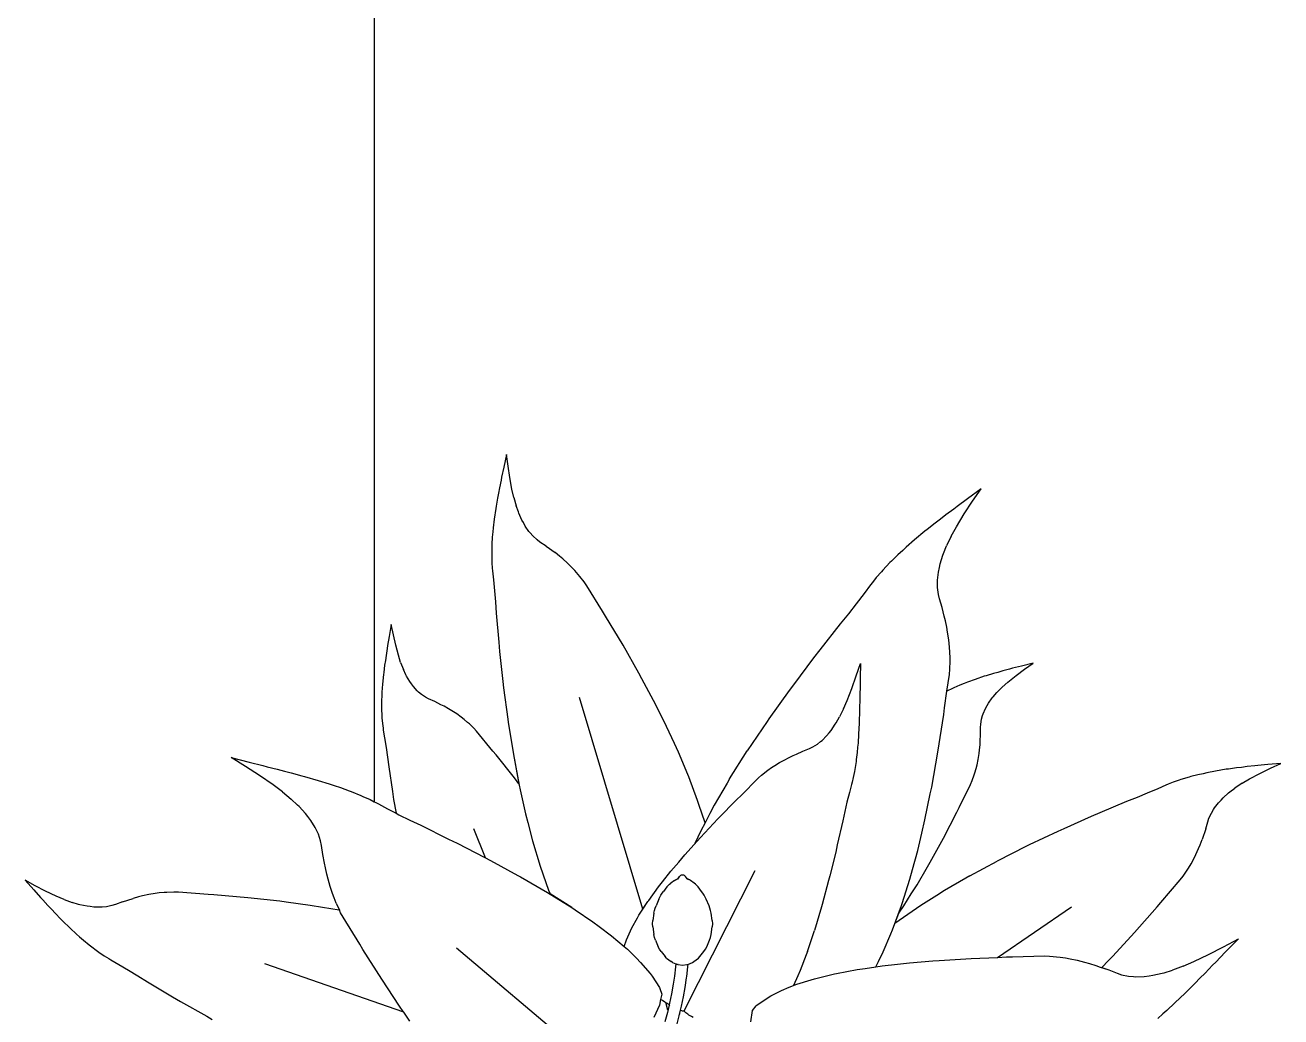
# Model space of a CAD drawing. Header units: metres. Extents: x 244.4 to 340.3, y -4.1 to 64.3.
# Drawn here: x 250.452 to 251.155, y 45.918 to 46.473 of the extents above; entities that cross this region are included whole.
import ezdxf

# ---------------------------------------------------------------- set-up
doc = ezdxf.new("R2010")
doc.units = ezdxf.units.M
doc.layers.add('Edges', color=7, linetype='Continuous')

msp = doc.modelspace()

# ---------------------------------------------------------------- linework, layer by layer
at = {"layer": 'Edges'}
for p, q in [((250.64767, 46.72914), (250.64767, 46.03825)), ((250.72186, 46.23256), (250.72032, 46.22542)), ((250.72268, 46.22613), (250.72186, 46.23256)), ((250.72032, 46.22542), (250.71907, 46.21996)), ((250.72361, 46.21963), (250.72268, 46.22613)), ((250.71877, 46.21818), (250.71781, 46.21397)), ((250.71907, 46.21996), (250.71877, 46.21818)), ((250.72479, 46.21315), (250.72361, 46.21963)), ((250.7167, 46.20812), (250.71599, 46.20363)), ((250.71731, 46.2109), (250.7167, 46.20812)), ((250.71781, 46.21397), (250.71731, 46.2109)), ((250.72585, 46.20852), (250.72479, 46.21315)), ((250.72585, 46.20852), (250.72719, 46.20389)), ((250.97991, 46.20771), (250.97406, 46.20349)), ((250.98751, 46.21341), (250.97991, 46.20771)), ((250.98275, 46.20639), (250.98751, 46.21341)), ((250.71574, 46.20241), (250.71489, 46.19641)), ((250.71599, 46.20363), (250.71574, 46.20241)), ((250.72842, 46.20047), (250.72719, 46.20389)), ((250.97227, 46.20202), (250.96778, 46.1988)), ((250.97406, 46.20349), (250.97227, 46.20202)), ((250.97808, 46.1993), (250.98275, 46.20639)), ((250.71489, 46.19641), (250.71428, 46.19155)), ((250.72872, 46.19965), (250.72842, 46.20047)), ((250.73042, 46.19589), (250.72872, 46.19965)), ((250.73122, 46.19443), (250.73042, 46.19589)), ((250.7323, 46.19253), (250.73122, 46.19443)), ((250.96178, 46.19419), (250.95733, 46.19056)), ((250.9647, 46.1963), (250.96178, 46.19419)), ((250.96778, 46.1988), (250.9647, 46.1963)), ((250.9737, 46.19211), (250.97808, 46.1993)), ((250.71412, 46.1893), (250.71381, 46.18637)), ((250.71428, 46.19155), (250.71412, 46.1893)), ((250.73435, 46.18955), (250.7323, 46.19253)), ((250.73503, 46.18873), (250.73435, 46.18955)), ((250.73654, 46.18701), (250.73503, 46.18873)), ((250.73888, 46.18484), (250.73654, 46.18701)), ((250.95606, 46.18963), (250.95024, 46.18476)), ((250.95733, 46.19056), (250.95606, 46.18963)), ((250.9708, 46.18685), (250.96819, 46.1814)), ((250.9708, 46.18685), (250.9737, 46.19211)), ((250.71355, 46.18132), (250.71348, 46.1765)), ((250.71363, 46.18231), (250.71355, 46.18132)), ((250.71381, 46.18637), (250.71363, 46.18231)), ((250.74053, 46.1836), (250.73888, 46.18484)), ((250.74399, 46.18135), (250.74053, 46.1836)), ((250.74399, 46.18135), (250.74908, 46.17764)), ((250.94562, 46.18081), (250.9436, 46.17888)), ((250.95024, 46.18476), (250.94562, 46.18081)), ((250.9665, 46.17718), (250.96819, 46.1814)), ((250.71348, 46.1765), (250.71352, 46.1755)), ((250.71352, 46.1755), (250.71359, 46.1719)), ((250.75149, 46.17572), (250.74908, 46.17764)), ((250.75327, 46.17415), (250.75149, 46.17572)), ((250.756, 46.17172), (250.75327, 46.17415)), ((250.93736, 46.17296), (250.93648, 46.17213)), ((250.94089, 46.17647), (250.93736, 46.17296)), ((250.9436, 46.17888), (250.94089, 46.17647)), ((250.9646, 46.1713), (250.96611, 46.17617)), ((250.96611, 46.17617), (250.9665, 46.17718)), ((250.71359, 46.1719), (250.71383, 46.1689)), ((250.71383, 46.1689), (250.71392, 46.16746)), ((250.71392, 46.16746), (250.71446, 46.16251)), ((250.75845, 46.16926), (250.756, 46.17172)), ((250.76008, 46.16759), (250.75845, 46.16926)), ((250.76194, 46.16549), (250.76008, 46.16759)), ((250.76288, 46.16431), (250.76194, 46.16549)), ((250.93168, 46.16697), (250.92883, 46.16374)), ((250.93246, 46.16789), (250.93168, 46.16697)), ((250.93648, 46.17213), (250.93246, 46.16789)), ((250.96311, 46.16227), (250.96361, 46.16668)), ((250.96361, 46.16668), (250.96415, 46.16929)), ((250.96415, 46.16929), (250.9646, 46.1713)), ((250.71446, 46.16251), (250.71504, 46.15624)), ((250.76527, 46.16125), (250.76288, 46.16431)), ((250.76676, 46.15906), (250.76527, 46.16125)), ((250.77555, 46.14489), (250.76676, 46.15906)), ((250.92555, 46.15958), (250.92206, 46.15485)), ((250.92662, 46.1609), (250.92555, 46.15958)), ((250.92883, 46.16374), (250.92662, 46.1609)), ((250.96308, 46.16096), (250.96311, 46.16227)), ((250.96312, 46.15818), (250.96308, 46.16096)), ((250.71504, 46.15624), (250.71553, 46.1501)), ((250.92206, 46.15485), (250.91761, 46.14903)), ((250.96358, 46.15431), (250.96312, 46.15818)), ((250.96415, 46.15183), (250.96358, 46.15431)), ((250.96562, 46.147), (250.96415, 46.15183)), ((250.71553, 46.1501), (250.71595, 46.14371)), ((250.7773, 46.14215), (250.77555, 46.14489)), ((250.91761, 46.14903), (250.91321, 46.1435)), ((250.96683, 46.14215), (250.96562, 46.147)), ((250.65727, 46.13742), (250.65616, 46.13075)), ((250.65845, 46.13167), (250.65727, 46.13742)), ((250.71595, 46.14371), (250.71748, 46.12747)), ((250.78705, 46.1258), (250.7773, 46.14215)), ((250.90859, 46.1379), (250.89729, 46.12329)), ((250.91321, 46.1435), (250.90859, 46.1379)), ((250.9675, 46.13956), (250.96683, 46.14215)), ((250.96826, 46.13592), (250.9675, 46.13956)), ((250.65616, 46.13075), (250.65523, 46.12566)), ((250.65973, 46.12591), (250.65845, 46.13167)), ((250.9687, 46.13311), (250.96826, 46.13592)), ((250.96939, 46.1288), (250.9687, 46.13311)), ((250.65504, 46.12402), (250.65433, 46.12011)), ((250.65523, 46.12566), (250.65504, 46.12402)), ((250.66124, 46.12021), (250.65973, 46.12591)), ((250.71748, 46.12747), (250.7179, 46.1223)), ((250.79596, 46.11016), (250.78705, 46.1258)), ((250.89729, 46.12329), (250.89367, 46.11876)), ((250.96978, 46.12471), (250.96939, 46.1288)), ((250.97002, 46.12199), (250.96978, 46.12471)), ((250.65399, 46.11729), (250.65354, 46.11472)), ((250.65433, 46.12011), (250.65399, 46.11729)), ((250.66252, 46.11619), (250.66124, 46.12021)), ((250.66252, 46.11619), (250.66408, 46.11221)), ((250.7179, 46.1223), (250.71979, 46.10557)), ((250.89367, 46.11876), (250.88244, 46.10368)), ((250.97014, 46.11872), (250.97002, 46.12199)), ((250.97002, 46.11251), (250.97012, 46.11696)), ((250.97012, 46.11696), (250.97014, 46.11872)), ((250.65289, 46.10947), (250.65237, 46.10401)), ((250.65308, 46.1106), (250.65289, 46.10947)), ((250.65354, 46.11472), (250.65308, 46.1106)), ((250.66547, 46.1093), (250.66408, 46.11221)), ((250.66581, 46.10861), (250.66547, 46.1093)), ((250.79762, 46.107), (250.79596, 46.11016)), ((250.91752, 46.10863), (250.9199, 46.11568)), ((250.9199, 46.11568), (250.91972, 46.10752)), ((250.96841, 46.10018), (250.96973, 46.10951)), ((250.96973, 46.10951), (250.97002, 46.11251)), ((250.99436, 46.11002), (250.99041, 46.10876)), ((250.99689, 46.11066), (250.99436, 46.11002)), ((250.9996, 46.1115), (250.99689, 46.11066)), ((251.00346, 46.11245), (250.9996, 46.1115)), ((251.00504, 46.11295), (251.00346, 46.11245)), ((251.01006, 46.11417), (251.00504, 46.11295)), ((251.0071, 46.10895), (251.01184, 46.11246)), ((251.0166, 46.11588), (251.01006, 46.11417)), ((251.01184, 46.11246), (251.0166, 46.11588)), ((250.65237, 46.10401), (250.65201, 46.0996)), ((250.66766, 46.10547), (250.66581, 46.10861)), ((250.66852, 46.10426), (250.66766, 46.10547)), ((250.66967, 46.10271), (250.66852, 46.10426)), ((250.67184, 46.10032), (250.66967, 46.10271)), ((250.71979, 46.10557), (250.72016, 46.10202)), ((250.80408, 46.095), (250.79762, 46.107)), ((250.88244, 46.10368), (250.88004, 46.10056)), ((250.91509, 46.10169), (250.91752, 46.10863)), ((250.91972, 46.10752), (250.91971, 46.10139)), ((250.97559, 46.10352), (250.97229, 46.10202)), ((250.97806, 46.10446), (250.97559, 46.10352)), ((250.97993, 46.10524), (250.97806, 46.10446)), ((250.9841, 46.10671), (250.97993, 46.10524)), ((250.98931, 46.10847), (250.9841, 46.10671)), ((250.99041, 46.10876), (250.98931, 46.10847)), ((250.99937, 46.10242), (250.99637, 46.09938)), ((250.99937, 46.10242), (251.00252, 46.10524)), ((251.00252, 46.10524), (251.0071, 46.10895)), ((250.65197, 46.09757), (250.65181, 46.09493)), ((250.65201, 46.0996), (250.65197, 46.09757)), ((250.67254, 46.09967), (250.67184, 46.10032)), ((250.67411, 46.09834), (250.67254, 46.09967)), ((250.67651, 46.09672), (250.67411, 46.09834)), ((250.6782, 46.09583), (250.67651, 46.09672)), ((250.68169, 46.09428), (250.6782, 46.09583)), ((250.72016, 46.10202), (250.72252, 46.08447)), ((250.79816, 45.97817), (250.76266, 46.09651)), ((250.88004, 46.10056), (250.86875, 46.0847)), ((250.91249, 46.09495), (250.91509, 46.10169)), ((250.91971, 46.10139), (250.91959, 46.09941)), ((250.91959, 46.09941), (250.91962, 46.09476)), ((250.96707, 46.09075), (250.96841, 46.10018)), ((250.97147, 46.10168), (250.96841, 46.10018)), ((250.97229, 46.10202), (250.97147, 46.10168)), ((250.99168, 46.09335), (250.99379, 46.09633)), ((250.99379, 46.09633), (250.99428, 46.09692)), ((250.99428, 46.09692), (250.99637, 46.09938)), ((250.65183, 46.0913), (250.6518, 46.09042)), ((250.6518, 46.09042), (250.65196, 46.08614)), ((250.65181, 46.09493), (250.65183, 46.0913)), ((250.68505, 46.09258), (250.68169, 46.09428)), ((250.68686, 46.09166), (250.68505, 46.09258)), ((250.68931, 46.09028), (250.68686, 46.09166)), ((250.69113, 46.08913), (250.68931, 46.09028)), ((250.69392, 46.08736), (250.69113, 46.08913)), ((250.8072, 46.08868), (250.80408, 46.095)), ((250.81142, 46.08031), (250.8072, 46.08868)), ((250.91047, 46.09027), (250.90821, 46.08572)), ((250.91047, 46.09027), (250.91249, 46.09495)), ((250.91948, 46.08841), (250.91925, 46.0836)), ((250.91962, 46.09476), (250.91946, 46.09141)), ((250.91946, 46.09141), (250.91948, 46.08841)), ((250.96663, 46.08712), (250.96707, 46.09075)), ((250.98868, 46.08744), (250.98999, 46.09039)), ((250.98999, 46.09039), (250.99093, 46.09208)), ((250.99093, 46.09208), (250.99168, 46.09335)), ((250.65196, 46.08614), (250.65204, 46.08526)), ((250.65204, 46.08526), (250.65228, 46.0821)), ((250.65228, 46.0821), (250.65266, 46.07949)), ((250.69643, 46.08553), (250.69392, 46.08736)), ((250.69809, 46.08428), (250.69643, 46.08553)), ((250.7, 46.08269), (250.69809, 46.08428)), ((250.70098, 46.08179), (250.7, 46.08269)), ((250.70344, 46.07945), (250.70098, 46.08179)), ((250.72252, 46.08447), (250.72273, 46.08281)), ((250.72273, 46.08281), (250.72563, 46.06465)), ((250.86768, 46.08324), (250.85657, 46.06675)), ((250.86875, 46.0847), (250.86768, 46.08324)), ((250.90349, 46.07816), (250.90586, 46.08164)), ((250.90586, 46.08164), (250.90631, 46.08241)), ((250.90631, 46.08241), (250.90821, 46.08572)), ((250.91926, 46.0823), (250.91891, 46.07602)), ((250.91925, 46.0836), (250.91926, 46.0823)), ((250.96331, 46.06604), (250.96663, 46.08712)), ((250.98718, 46.0798), (250.98731, 46.0817)), ((250.98731, 46.0817), (250.98781, 46.08456)), ((250.98781, 46.08456), (250.98838, 46.08653)), ((250.98838, 46.08653), (250.98868, 46.08744)), ((250.65266, 46.07949), (250.65281, 46.07824)), ((250.65281, 46.07824), (250.65356, 46.07395)), ((250.65356, 46.07395), (250.6544, 46.06855)), ((250.70499, 46.07774), (250.70344, 46.07945)), ((250.71418, 46.06661), (250.70499, 46.07774)), ((250.81576, 46.07084), (250.81142, 46.08031)), ((250.89849, 46.0726), (250.90103, 46.07517)), ((250.90103, 46.07517), (250.90243, 46.07683)), ((250.90243, 46.07683), (250.90349, 46.07816)), ((250.91891, 46.07602), (250.91861, 46.07104)), ((250.98701, 46.07221), (250.98719, 46.07598)), ((250.98719, 46.07598), (250.98718, 46.0798)), ((250.6544, 46.06855), (250.65514, 46.06327)), ((250.81799, 46.06608), (250.81576, 46.07084)), ((250.88772, 46.06657), (250.89144, 46.06802)), ((250.89144, 46.06802), (250.89327, 46.0689)), ((250.89327, 46.0689), (250.89591, 46.07055)), ((250.89591, 46.07055), (250.89768, 46.07192)), ((250.89768, 46.07192), (250.89849, 46.0726)), ((250.91835, 46.06876), (250.91813, 46.06582)), ((250.91861, 46.07104), (250.91835, 46.06876)), ((250.98635, 46.06526), (250.98666, 46.06739)), ((250.98666, 46.06739), (250.98692, 46.07019)), ((250.98692, 46.07019), (250.98701, 46.07221)), ((250.5757, 46.05794), (250.56769, 46.06294)), ((250.56769, 46.06294), (250.57772, 46.06033)), ((250.57772, 46.06033), (250.5853, 46.05853)), ((250.65514, 46.06327), (250.65581, 46.05778)), ((250.716, 46.06447), (250.71418, 46.06661)), ((250.72619, 46.05164), (250.716, 46.06447)), ((250.72563, 46.06465), (250.72884, 46.04759)), ((250.72563, 46.06465), (250.7287, 46.04834)), ((250.82326, 46.0535), (250.81799, 46.06608)), ((250.84673, 46.05114), (250.85657, 46.06675)), ((250.87197, 46.05848), (250.87466, 46.06016)), ((250.87466, 46.06016), (250.87763, 46.06176)), ((250.87763, 46.06176), (250.87958, 46.06283)), ((250.87958, 46.06283), (250.8822, 46.06412)), ((250.8822, 46.06412), (250.88412, 46.06495)), ((250.88412, 46.06495), (250.88772, 46.06657)), ((250.91751, 46.06085), (250.9168, 46.05621)), ((250.9176, 46.06181), (250.91751, 46.06085)), ((250.91813, 46.06582), (250.9176, 46.06181)), ((250.95983, 46.04646), (250.96331, 46.06604)), ((250.98522, 46.05895), (250.98588, 46.06199)), ((250.98588, 46.06199), (250.98635, 46.06526)), ((250.58357, 46.0529), (250.5757, 46.05794)), ((250.59115, 46.04772), (250.58357, 46.0529)), ((250.5853, 46.05853), (250.58771, 46.05781)), ((250.58771, 46.05781), (250.59346, 46.05649)), ((250.59346, 46.05649), (250.59755, 46.0553)), ((250.59755, 46.0553), (250.60128, 46.05445)), ((250.60128, 46.05445), (250.60715, 46.05276)), ((250.65581, 46.05778), (250.65796, 46.0439)), ((250.82378, 46.05228), (250.82326, 46.0535)), ((250.86284, 46.05158), (250.8645, 46.0531)), ((250.8645, 46.0531), (250.86816, 46.05596)), ((250.86816, 46.05596), (250.87021, 46.05738)), ((250.87021, 46.05738), (250.87197, 46.05848)), ((250.91659, 46.05526), (250.91597, 46.0519)), ((250.9168, 46.05621), (250.91659, 46.05526)), ((250.98254, 46.05006), (250.98367, 46.05327)), ((250.98367, 46.05327), (250.98409, 46.05453)), ((250.98409, 46.05453), (250.98477, 46.05693)), ((250.98477, 46.05693), (250.98522, 46.05895)), ((251.1089, 46.05336), (251.10498, 46.05231)), ((251.11179, 46.05396), (251.1089, 46.05336)), ((251.11398, 46.05449), (251.11179, 46.05396)), ((251.1188, 46.05539), (251.11398, 46.05449)), ((251.12476, 46.0564), (251.1188, 46.05539)), ((251.12601, 46.05654), (251.12476, 46.0564)), ((251.1305, 46.05723), (251.12601, 46.05654)), ((251.13334, 46.05749), (251.1305, 46.05723)), ((251.13641, 46.05794), (251.13334, 46.05749)), ((251.14071, 46.05831), (251.13641, 46.05794)), ((251.13775, 46.05105), (251.14357, 46.05414)), ((251.1425, 46.05857), (251.14071, 46.05831)), ((251.14808, 46.05904), (251.1425, 46.05857)), ((251.14357, 46.05414), (251.14947, 46.057)), ((251.15535, 46.05974), (251.14808, 46.05904)), ((251.14947, 46.057), (251.15535, 46.05974)), ((250.59634, 46.04386), (250.59115, 46.04772)), ((250.60715, 46.05276), (250.60876, 46.05239)), ((250.60876, 46.05239), (250.61642, 46.05013)), ((250.61642, 46.05013), (250.62249, 46.0483)), ((250.62249, 46.0483), (250.62523, 46.04731)), ((250.62523, 46.04731), (250.62879, 46.04619)), ((250.62879, 46.04619), (250.6336, 46.04436)), ((250.7287, 46.04834), (250.72619, 46.05164)), ((250.72884, 46.04759), (250.72944, 46.04494)), ((250.82876, 46.03904), (250.82378, 46.05228)), ((250.8453, 46.04864), (250.8381, 46.03626)), ((250.84673, 46.05114), (250.8453, 46.04864)), ((250.85291, 46.04163), (250.86284, 46.05158)), ((250.91498, 46.04784), (250.91377, 46.04342)), ((250.91528, 46.04914), (250.91498, 46.04784)), ((250.91597, 46.0519), (250.91528, 46.04914)), ((250.95899, 46.04262), (250.95983, 46.04646)), ((250.9752, 46.03503), (250.98161, 46.04796)), ((250.98161, 46.04796), (250.98254, 46.05006)), ((251.09092, 46.04751), (251.08637, 46.04549)), ((251.09227, 46.04803), (251.09092, 46.04751)), ((251.09505, 46.04917), (251.09227, 46.04803)), ((251.09846, 46.05034), (251.09505, 46.04917)), ((251.0994, 46.05068), (251.09846, 46.05034)), ((251.10401, 46.05207), (251.0994, 46.05068)), ((251.10498, 46.05231), (251.10401, 46.05207)), ((251.12678, 46.04373), (251.12966, 46.04595)), ((251.13366, 46.04863), (251.12966, 46.04595)), ((251.13366, 46.04863), (251.13775, 46.05105)), ((250.59634, 46.04386), (250.60131, 46.03974)), ((250.60484, 46.03643), (250.60131, 46.03974)), ((250.6336, 46.04436), (250.63476, 46.04397)), ((250.63476, 46.04397), (250.64029, 46.04173)), ((250.64029, 46.04173), (250.6414, 46.0412)), ((250.6414, 46.0412), (250.64537, 46.03945)), ((250.64537, 46.03945), (250.64767, 46.03825)), ((250.65796, 46.0439), (250.65858, 46.03949)), ((250.65858, 46.03949), (250.65994, 46.03178)), ((250.72944, 46.04494), (250.7324, 46.0315)), ((250.82953, 46.03667), (250.82876, 46.03904)), ((250.84012, 46.02865), (250.85098, 46.03979)), ((250.85098, 46.03979), (250.85291, 46.04163)), ((250.91377, 46.04342), (250.91239, 46.03797)), ((250.95607, 46.0281), (250.95899, 46.04262)), ((251.07487, 46.0407), (251.06892, 46.03836)), ((251.08057, 46.04303), (251.07487, 46.0407)), ((251.08637, 46.04549), (251.08057, 46.04303)), ((251.1204, 46.03763), (251.12187, 46.03923)), ((251.12187, 46.03923), (251.12302, 46.04044)), ((251.12302, 46.04044), (251.12609, 46.0432)), ((251.12609, 46.0432), (251.12678, 46.04373)), ((250.60566, 46.03565), (250.60484, 46.03643)), ((250.60926, 46.03169), (250.60566, 46.03565)), ((250.64767, 46.03825), (250.64858, 46.03778)), ((250.64858, 46.03778), (250.6501, 46.03704)), ((250.6501, 46.03704), (250.6552, 46.03425)), ((250.6552, 46.03425), (250.65994, 46.03178)), ((250.65994, 46.03178), (250.66154, 46.03095)), ((250.83292, 46.02638), (250.82953, 46.03667)), ((250.8381, 46.03626), (250.83567, 46.03161)), ((250.91121, 46.03277), (250.91014, 46.0275)), ((250.91239, 46.03797), (250.91121, 46.03277)), ((250.96644, 46.01794), (250.974, 46.03249)), ((250.974, 46.03249), (250.9752, 46.03503)), ((251.05391, 46.03197), (251.04911, 46.02999)), ((251.06892, 46.03836), (251.05391, 46.03197)), ((251.11507, 46.02902), (251.11643, 46.03191)), ((251.11643, 46.03191), (251.1176, 46.03387)), ((251.1176, 46.03387), (251.11817, 46.03476)), ((251.11817, 46.03476), (251.1204, 46.03763)), ((250.6106, 46.02999), (250.60926, 46.03169)), ((250.61225, 46.02778), (250.6106, 46.02999)), ((250.61468, 46.02389), (250.61225, 46.02778)), ((250.66154, 46.03095), (250.66762, 46.02797)), ((250.66762, 46.02797), (250.67382, 46.02512)), ((250.67382, 46.02512), (250.68934, 46.01733)), ((250.7324, 46.0315), (250.73367, 46.02662)), ((250.73367, 46.02662), (250.73633, 46.01636)), ((250.83036, 46.01833), (250.84012, 46.02865)), ((250.83292, 46.02638), (250.83065, 46.02206)), ((250.83567, 46.03161), (250.83292, 46.02638)), ((250.91014, 46.0275), (250.90698, 46.0142)), ((250.95425, 46.02069), (250.95607, 46.0281)), ((251.04911, 46.02999), (251.03375, 46.0231)), ((251.11329, 46.02309), (251.11439, 46.02707)), ((251.11439, 46.02707), (251.11507, 46.02902)), ((250.61528, 46.02269), (250.61468, 46.02389)), ((250.61646, 46.02011), (250.61528, 46.02269)), ((250.61772, 46.01636), (250.61646, 46.02011)), ((250.71004, 46.00678), (250.7034, 46.02319)), ((250.83065, 46.02206), (250.82731, 46.01488)), ((250.82853, 46.01621), (250.83036, 46.01833)), ((250.95201, 46.01095), (250.95425, 46.02069)), ((250.95904, 46.00443), (250.96644, 46.01794)), ((251.03048, 46.02167), (251.01447, 46.01408)), ((251.03375, 46.0231), (251.03048, 46.02167)), ((251.11329, 46.02309), (251.11131, 46.01711)), ((250.61828, 46.01384), (250.61772, 46.01636)), ((250.61899, 46.00882), (250.61828, 46.01384)), ((250.68934, 46.01733), (250.69418, 46.01503)), ((250.69418, 46.01503), (250.70957, 46.00701)), ((250.73633, 46.01636), (250.74062, 46.00214)), ((250.82157, 46.00857), (250.82853, 46.01621)), ((250.90698, 46.0142), (250.9061, 46.01007)), ((250.94904, 46.00026), (250.95201, 46.01095)), ((251.01296, 46.01338), (250.99654, 46.0051)), ((251.01447, 46.01408), (251.01296, 46.01338)), ((251.10778, 46.00871), (251.10926, 46.01206)), ((251.10926, 46.01206), (251.11021, 46.01423)), ((251.11021, 46.01423), (251.11131, 46.01711)), ((250.61994, 46.00389), (250.61899, 46.00882)), ((250.62041, 46.00128), (250.61994, 46.00389)), ((250.70957, 46.00701), (250.71276, 46.00543)), ((250.71276, 46.00543), (250.7282, 45.997)), ((250.81374, 45.99935), (250.81819, 46.00448)), ((250.81819, 46.00448), (250.82157, 46.00857)), ((250.9061, 46.01007), (250.90274, 45.99683)), ((250.95747, 46.00182), (250.95904, 46.00443)), ((250.98126, 45.99685), (250.99654, 46.0051)), ((251.10508, 46.00358), (251.10618, 46.00563)), ((251.10618, 46.00563), (251.10778, 46.00871)), ((250.62123, 45.99767), (250.62041, 46.00128)), ((250.62199, 45.99494), (250.62123, 45.99767)), ((250.7282, 45.997), (250.72962, 45.99626)), ((250.74062, 46.00214), (250.74376, 45.99316)), ((250.80913, 45.99343), (250.81374, 45.99935)), ((250.81867, 45.9965), (250.81898, 45.99689)), ((250.81898, 45.99689), (250.81937, 45.99718)), ((250.81937, 45.99718), (250.81983, 45.99737)), ((250.81983, 45.99737), (250.82033, 45.99743)), ((250.82033, 45.99743), (250.82082, 45.99737)), ((250.82082, 45.99737), (250.82128, 45.99718)), ((250.82128, 45.99718), (250.82167, 45.99689)), ((250.82129, 45.92127), (250.86108, 45.9997)), ((250.82167, 45.99689), (250.82198, 45.9965)), ((250.90274, 45.99683), (250.90211, 45.9941)), ((250.94763, 45.99496), (250.94904, 46.00026)), ((250.95165, 45.99181), (250.95747, 46.00182)), ((250.98126, 45.99685), (250.97891, 45.99548)), ((251.09898, 45.99462), (251.10062, 45.9967)), ((251.10062, 45.9967), (251.10281, 45.99991)), ((251.10281, 45.99991), (251.10364, 46.00116)), ((251.10364, 46.00116), (251.10508, 46.00358)), ((250.45795, 45.99123), (250.45226, 45.99434)), ((250.45226, 45.99434), (250.45714, 45.9889)), ((250.46376, 45.98818), (250.45795, 45.99123)), ((250.62309, 45.99081), (250.62199, 45.99494)), ((250.62439, 45.98699), (250.62309, 45.99081)), ((250.72962, 45.99626), (250.74481, 45.98749)), ((250.74376, 45.99316), (250.74529, 45.98884)), ((250.80141, 45.98307), (250.80685, 45.99063)), ((250.80685, 45.99063), (250.80913, 45.99343)), ((250.8116, 45.99059), (250.80964, 45.9881)), ((250.8116, 45.99059), (250.8123, 45.99138)), ((250.8123, 45.99138), (250.81306, 45.9921)), ((250.81306, 45.9921), (250.81388, 45.99275)), ((250.81577, 45.99416), (250.81388, 45.99275)), ((250.81577, 45.99416), (250.81639, 45.99454)), ((250.81639, 45.99454), (250.81707, 45.99485)), ((250.81701, 45.99463), (250.81752, 45.99506)), ((250.81707, 45.99485), (250.81752, 45.99506)), ((250.81752, 45.99506), (250.81754, 45.99507)), ((250.81754, 45.99507), (250.81758, 45.99511)), ((250.81758, 45.99511), (250.8181, 45.99565)), ((250.81771, 45.99516), (250.81758, 45.99511)), ((250.8181, 45.99565), (250.8176, 45.99502)), ((250.81798, 45.99536), (250.81775, 45.99521)), ((250.8181, 45.99565), (250.81817, 45.99574)), ((250.81817, 45.99574), (250.81867, 45.9965)), ((250.81856, 45.99624), (250.81817, 45.99574)), ((250.82248, 45.99574), (250.82198, 45.9965)), ((250.82255, 45.99565), (250.82248, 45.99574)), ((250.82307, 45.99511), (250.82255, 45.99565)), ((250.8229, 45.99521), (250.82255, 45.99565)), ((250.8229, 45.99521), (250.82267, 45.99536)), ((250.82294, 45.99516), (250.8229, 45.99521)), ((250.82305, 45.99502), (250.82294, 45.99516)), ((250.82307, 45.99511), (250.82294, 45.99516)), ((250.82311, 45.99507), (250.82307, 45.99511)), ((250.82313, 45.99506), (250.82311, 45.99507)), ((250.82358, 45.99485), (250.82313, 45.99506)), ((250.82364, 45.99463), (250.82313, 45.99506)), ((250.82426, 45.99454), (250.82358, 45.99485)), ((250.82488, 45.99416), (250.82426, 45.99454)), ((250.82677, 45.99275), (250.82488, 45.99416)), ((250.8276, 45.9921), (250.82677, 45.99275)), ((250.82835, 45.99138), (250.8276, 45.9921)), ((250.82905, 45.99059), (250.82835, 45.99138)), ((250.83101, 45.9881), (250.82905, 45.99059)), ((250.90211, 45.9941), (250.89845, 45.98074)), ((250.94333, 45.98141), (250.94763, 45.99496)), ((250.94843, 45.98678), (250.95165, 45.99181)), ((250.97891, 45.99548), (250.96702, 45.98857)), ((251.08816, 45.98194), (251.09898, 45.99462)), ((250.45714, 45.9889), (250.46083, 45.98469)), ((250.46083, 45.98469), (250.4621, 45.9834)), ((250.4621, 45.9834), (250.46495, 45.98016)), ((250.4697, 45.98533), (250.46376, 45.98818)), ((250.47407, 45.98347), (250.4697, 45.98533)), ((250.47407, 45.98347), (250.4786, 45.98184)), ((250.50672, 45.98223), (250.51271, 45.98419)), ((250.51568, 45.98501), (250.51271, 45.98419)), ((250.51799, 45.98553), (250.51568, 45.98501)), ((250.52156, 45.98632), (250.51799, 45.98553)), ((250.52499, 45.98686), (250.52156, 45.98632)), ((250.5273, 45.9872), (250.52499, 45.98686)), ((250.53009, 45.98747), (250.5273, 45.9872)), ((250.5316, 45.98755), (250.53009, 45.98747)), ((250.53548, 45.98769), (250.5316, 45.98755)), ((250.53813, 45.98761), (250.53548, 45.98769)), ((250.55476, 45.98642), (250.53813, 45.98761)), ((250.55801, 45.98624), (250.55476, 45.98642)), ((250.57697, 45.98455), (250.55801, 45.98624)), ((250.59486, 45.98259), (250.57697, 45.98455)), ((250.59839, 45.98208), (250.59486, 45.98259)), ((250.62523, 45.98449), (250.62439, 45.98699)), ((250.62639, 45.98155), (250.62523, 45.98449)), ((250.74481, 45.98749), (250.75827, 45.97915)), ((250.74529, 45.98884), (250.74618, 45.98664)), ((250.75827, 45.97915), (250.74618, 45.98664)), ((250.8009, 45.98238), (250.80141, 45.98307)), ((250.80702, 45.98368), (250.80549, 45.98007)), ((250.80702, 45.98368), (250.80756, 45.98486)), ((250.80756, 45.98486), (250.80817, 45.98599)), ((250.80817, 45.98599), (250.80887, 45.98707)), ((250.80887, 45.98707), (250.80964, 45.9881)), ((250.83178, 45.98707), (250.83101, 45.9881)), ((250.83248, 45.98599), (250.83178, 45.98707)), ((250.83309, 45.98486), (250.83248, 45.98599)), ((250.83363, 45.98368), (250.83309, 45.98486)), ((250.83516, 45.98007), (250.83363, 45.98368)), ((250.94425, 45.98006), (250.94843, 45.98678)), ((250.96276, 45.98587), (250.95379, 45.98022)), ((250.96702, 45.98857), (250.96276, 45.98587)), ((250.46495, 45.98016), (250.46713, 45.97795)), ((250.46713, 45.97795), (250.46903, 45.97583)), ((250.46903, 45.97583), (250.47225, 45.97262)), ((250.4821, 45.98084), (250.4786, 45.98184)), ((250.48294, 45.9806), (250.4821, 45.98084)), ((250.48698, 45.97977), (250.48294, 45.9806)), ((250.48863, 45.97956), (250.48698, 45.97977)), ((250.4908, 45.97932), (250.48863, 45.97956)), ((250.49443, 45.97923), (250.4908, 45.97932)), ((250.49548, 45.9793), (250.49443, 45.97923)), ((250.49776, 45.97952), (250.49548, 45.9793)), ((250.50089, 45.98014), (250.49776, 45.97952)), ((250.50287, 45.98076), (250.50089, 45.98014)), ((250.50672, 45.98223), (250.50287, 45.98076)), ((250.6119, 45.98028), (250.59839, 45.98208)), ((250.61885, 45.9791), (250.6119, 45.98028)), ((250.6281, 45.97762), (250.61885, 45.9791)), ((250.62639, 45.98155), (250.6282, 45.9776)), ((250.6282, 45.9776), (250.6281, 45.97762)), ((250.62885, 45.97618), (250.6282, 45.9776)), ((250.63024, 45.97369), (250.62885, 45.97618)), ((250.75827, 45.97915), (250.76031, 45.97775)), ((250.76031, 45.97775), (250.77017, 45.9711)), ((250.79595, 45.97476), (250.8009, 45.98238)), ((250.79816, 45.97817), (250.8009, 45.98238)), ((250.80424, 45.97594), (250.80367, 45.97174)), ((250.80424, 45.97594), (250.80456, 45.97735)), ((250.80456, 45.97735), (250.80498, 45.97872)), ((250.80498, 45.97872), (250.80549, 45.98007)), ((250.83567, 45.97872), (250.83516, 45.98007)), ((250.83609, 45.97735), (250.83567, 45.97872)), ((250.83641, 45.97594), (250.83609, 45.97735)), ((250.83698, 45.97174), (250.83641, 45.97594)), ((250.89814, 45.97952), (250.89417, 45.96629)), ((250.89845, 45.98074), (250.89814, 45.97952)), ((250.93797, 45.96659), (250.94293, 45.98012)), ((250.93925, 45.97008), (250.94138, 45.9759)), ((250.94138, 45.9759), (250.94293, 45.98012)), ((250.94138, 45.9759), (250.94425, 45.98006)), ((250.95379, 45.98022), (250.94155, 45.97181)), ((250.94293, 45.98012), (250.94333, 45.98141)), ((250.99678, 45.95118), (251.03815, 45.97951)), ((251.07347, 45.96517), (251.08608, 45.97943)), ((251.08608, 45.97943), (251.08816, 45.98194)), ((250.47225, 45.97262), (250.4731, 45.9717)), ((250.4731, 45.9717), (250.47746, 45.9675)), ((250.63964, 45.95852), (250.63024, 45.97369)), ((250.77017, 45.9711), (250.77364, 45.96848)), ((250.77364, 45.96848), (250.78056, 45.96331)), ((250.79196, 45.96767), (250.79517, 45.97337)), ((250.79517, 45.97337), (250.79595, 45.97476)), ((250.80359, 45.96998), (250.80367, 45.97174)), ((250.80374, 45.96822), (250.80359, 45.96998)), ((250.83706, 45.96998), (250.83691, 45.96822)), ((250.83698, 45.97174), (250.83706, 45.96998)), ((250.94155, 45.97181), (250.93925, 45.97008)), ((250.47746, 45.9675), (250.48103, 45.96415)), ((250.48103, 45.96415), (250.48276, 45.9627)), ((250.48276, 45.9627), (250.48496, 45.96073)), ((250.78056, 45.96331), (250.78759, 45.95733)), ((250.78888, 45.96099), (250.79042, 45.96435)), ((250.79042, 45.96435), (250.79196, 45.96767)), ((250.80374, 45.96822), (250.8043, 45.96404)), ((250.80465, 45.96237), (250.8043, 45.96404)), ((250.80521, 45.96077), (250.80465, 45.96237)), ((250.83544, 45.96077), (250.836, 45.96237)), ((250.836, 45.96237), (250.83635, 45.96404)), ((250.83635, 45.96404), (250.83691, 45.96822)), ((250.89022, 45.95446), (250.89417, 45.96629)), ((250.93271, 45.95427), (250.93697, 45.96426)), ((250.93697, 45.96426), (250.93797, 45.96659)), ((251.06127, 45.95193), (251.07347, 45.96517)), ((251.12318, 45.95707), (251.13153, 45.96151)), ((251.13153, 45.96151), (251.12424, 45.95412)), ((250.48496, 45.96073), (250.48814, 45.9582)), ((250.48814, 45.9582), (250.4889, 45.95756)), ((250.4889, 45.95756), (250.49276, 45.95467)), ((250.49276, 45.95467), (250.49359, 45.95412)), ((250.64135, 45.95558), (250.63964, 45.95852)), ((250.65195, 45.93891), (250.64135, 45.95558)), ((250.77916, 45.88426), (250.69385, 45.95635)), ((250.78759, 45.95733), (250.78888, 45.96099)), ((250.78759, 45.95733), (250.78945, 45.95575)), ((250.78945, 45.95575), (250.79462, 45.95067)), ((250.80521, 45.96077), (250.80678, 45.95709)), ((250.80746, 45.95573), (250.80678, 45.95709)), ((250.80834, 45.95449), (250.80746, 45.95573)), ((250.80834, 45.95449), (250.81054, 45.95169)), ((250.83011, 45.95169), (250.83231, 45.95449)), ((250.83231, 45.95449), (250.83319, 45.95573)), ((250.83319, 45.95573), (250.83388, 45.95709)), ((250.83388, 45.95709), (250.83544, 45.96077)), ((250.89022, 45.95446), (250.88951, 45.95265)), ((251.11489, 45.95277), (251.12318, 45.95707)), ((250.49359, 45.95412), (250.49655, 45.95207)), ((250.49655, 45.95207), (250.49912, 45.95051)), ((250.49912, 45.95051), (250.50034, 45.94974)), ((250.50034, 45.94974), (250.50466, 45.94726)), ((250.66424, 45.9205), (250.58639, 45.94761)), ((250.79462, 45.95067), (250.79689, 45.94839)), ((250.79689, 45.94839), (250.80218, 45.94212)), ((250.81141, 45.95081), (250.81054, 45.95169)), ((250.81141, 45.95081), (250.81402, 45.94886)), ((250.81474, 45.94836), (250.81402, 45.94886)), ((250.81474, 45.94836), (250.81665, 45.94758)), ((250.81665, 45.94758), (250.81649, 45.94585)), ((250.81667, 45.94779), (250.81665, 45.94758)), ((250.81665, 45.94758), (250.81743, 45.94727)), ((250.82322, 45.94727), (250.82591, 45.94836)), ((250.82591, 45.94836), (250.82663, 45.94886)), ((250.82663, 45.94886), (250.82924, 45.95081)), ((250.82924, 45.95081), (250.83011, 45.95169)), ((250.88951, 45.95265), (250.88621, 45.94389)), ((250.92852, 45.9459), (250.93, 45.94883)), ((250.93, 45.94883), (250.93271, 45.95427)), ((250.94066, 45.94732), (250.94735, 45.94815)), ((250.94735, 45.94815), (250.96043, 45.94916)), ((250.96043, 45.94916), (250.96397, 45.94951)), ((250.96397, 45.94951), (250.98198, 45.95055)), ((250.98198, 45.95055), (250.99678, 45.95118)), ((250.99678, 45.95118), (251.00172, 45.95139)), ((251.00172, 45.95139), (251.00511, 45.95141)), ((251.00511, 45.95141), (251.02296, 45.95196)), ((251.02296, 45.95196), (251.02581, 45.95192)), ((251.02581, 45.95192), (251.03169, 45.95137)), ((251.03169, 45.95137), (251.03481, 45.95091)), ((251.03481, 45.95091), (251.0374, 45.95038)), ((251.0374, 45.95038), (251.04135, 45.9496)), ((251.04135, 45.9496), (251.04549, 45.94849)), ((251.04549, 45.94849), (251.04823, 45.94778)), ((251.04823, 45.94778), (251.05176, 45.94669)), ((251.05503, 45.94552), (251.05877, 45.94939)), ((251.05877, 45.94939), (251.06127, 45.95193)), ((251.10068, 45.94623), (251.10661, 45.9488)), ((251.10661, 45.9488), (251.11489, 45.95277)), ((251.1189, 45.94846), (251.11706, 45.94673)), ((251.12424, 45.95412), (251.1189, 45.94846)), ((250.50466, 45.94726), (250.51008, 45.94406)), ((250.51008, 45.94406), (250.51534, 45.94086)), ((250.51534, 45.94086), (250.52076, 45.93745)), ((250.80218, 45.94212), (250.80326, 45.94066)), ((250.80326, 45.94066), (250.80743, 45.93425)), ((250.81584, 45.94057), (250.81516, 45.93613)), ((250.81649, 45.94585), (250.81584, 45.94057)), ((250.81786, 45.94713), (250.81743, 45.94727)), ((250.81786, 45.94713), (250.82033, 45.94681)), ((250.82033, 45.94681), (250.82279, 45.94713)), ((250.82251, 45.9405), (250.82239, 45.93966)), ((250.82316, 45.9458), (250.82251, 45.9405)), ((250.82279, 45.94713), (250.82322, 45.94727)), ((250.8233, 45.9473), (250.82316, 45.9458)), ((250.88482, 45.94075), (250.88249, 45.93539)), ((250.88621, 45.94389), (250.88482, 45.94075)), ((250.89422, 45.93922), (250.90543, 45.94195)), ((250.90543, 45.94195), (250.90651, 45.94214)), ((250.90651, 45.94214), (250.91812, 45.94439)), ((250.91812, 45.94439), (250.92266, 45.94499)), ((250.92266, 45.94499), (250.92852, 45.9459)), ((250.92852, 45.9459), (250.93208, 45.94645)), ((250.93208, 45.94645), (250.94066, 45.94732)), ((251.05176, 45.94669), (251.05426, 45.94578)), ((251.05426, 45.94578), (251.059, 45.94414)), ((251.05503, 45.94552), (251.059, 45.94414)), ((251.059, 45.94414), (251.0637, 45.94225)), ((251.0637, 45.94225), (251.06616, 45.94147)), ((251.06616, 45.94147), (251.07004, 45.94069)), ((251.07004, 45.94069), (251.07287, 45.94041)), ((251.07287, 45.94041), (251.07421, 45.94034)), ((251.07421, 45.94034), (251.0788, 45.94049)), ((251.0788, 45.94049), (251.08154, 45.94082)), ((251.08154, 45.94082), (251.08368, 45.94113)), ((251.08368, 45.94113), (251.0889, 45.94227)), ((251.0889, 45.94227), (251.08999, 45.94259)), ((251.08999, 45.94259), (251.09462, 45.94399)), ((251.10068, 45.94623), (251.09462, 45.94399)), ((251.11305, 45.94242), (251.10998, 45.93947)), ((251.11706, 45.94673), (251.11305, 45.94242)), ((250.52076, 45.93745), (250.53482, 45.92917)), ((250.66185, 45.92383), (250.65195, 45.93891)), ((250.80743, 45.93425), (250.80766, 45.93374)), ((250.80766, 45.93374), (250.80873, 45.93064)), ((250.81516, 45.93613), (250.81422, 45.93085)), ((250.8216, 45.93436), (250.82065, 45.92907)), ((250.82239, 45.93966), (250.8216, 45.93436)), ((250.87569, 45.93264), (250.88004, 45.93441)), ((250.88004, 45.93441), (250.88436, 45.93613)), ((250.88436, 45.93613), (250.89229, 45.93861)), ((250.89229, 45.93861), (250.89422, 45.93922)), ((251.10738, 45.93667), (251.10298, 45.93242)), ((251.10998, 45.93947), (251.10738, 45.93667)), ((250.53482, 45.92917), (250.53925, 45.92648)), ((250.53925, 45.92648), (250.55392, 45.9182)), ((250.80809, 45.92764), (250.80739, 45.92439)), ((250.80873, 45.93064), (250.80809, 45.92764)), ((250.80919, 45.92697), (250.80809, 45.92764)), ((250.81047, 45.92615), (250.80919, 45.92697)), ((250.81422, 45.93085), (250.81313, 45.92558)), ((250.82065, 45.92907), (250.81956, 45.92378)), ((250.86196, 45.92446), (250.8682, 45.92874)), ((250.8682, 45.92874), (250.86978, 45.9296)), ((250.86978, 45.9296), (250.87569, 45.93264)), ((251.10185, 45.93122), (251.09606, 45.92571)), ((251.10298, 45.93242), (251.10185, 45.93122)), ((250.66393, 45.92095), (250.66185, 45.92383)), ((250.66424, 45.9205), (250.66393, 45.92095)), ((250.6677, 45.91545), (250.66424, 45.9205)), ((250.80739, 45.92439), (250.80434, 45.91759)), ((250.81168, 45.92534), (250.81047, 45.92615)), ((250.81189, 45.9203), (250.81051, 45.91503)), ((250.8122, 45.92162), (250.81093, 45.92584)), ((250.81278, 45.92456), (250.81168, 45.92534)), ((250.81288, 45.92449), (250.81189, 45.9203)), ((250.81225, 45.92146), (250.8122, 45.92162)), ((250.81295, 45.92444), (250.81278, 45.92456)), ((250.81313, 45.92558), (250.81288, 45.92449)), ((250.8132, 45.92425), (250.81307, 45.92435)), ((250.81908, 45.92161), (250.81832, 45.91849)), ((250.81867, 45.91952), (250.81869, 45.91947)), ((250.81892, 45.92167), (250.81908, 45.92161)), ((250.81956, 45.92378), (250.81908, 45.92161)), ((250.81908, 45.92161), (250.81967, 45.92145)), ((250.81967, 45.92145), (250.82019, 45.92133)), ((250.82019, 45.92133), (250.82064, 45.92126)), ((250.82064, 45.92126), (250.821, 45.92124)), ((250.821, 45.92124), (250.82129, 45.92127)), ((250.82134, 45.92106), (250.82129, 45.92127)), ((250.82151, 45.92081), (250.82134, 45.92106)), ((250.82179, 45.9205), (250.82151, 45.92081)), ((250.82219, 45.92015), (250.82179, 45.9205)), ((250.82269, 45.91977), (250.82219, 45.92015)), ((250.82327, 45.91935), (250.82269, 45.91977)), ((250.82394, 45.91892), (250.82327, 45.91935)), ((250.85856, 45.91519), (250.85949, 45.92152)), ((250.85949, 45.92152), (250.86157, 45.92405)), ((250.86157, 45.92405), (250.86196, 45.92446)), ((251.08922, 45.91949), (251.08646, 45.91697)), ((251.09145, 45.92137), (251.08922, 45.91949)), ((251.09606, 45.92571), (251.09145, 45.92137)), ((250.55392, 45.9182), (250.55701, 45.91641)), ((250.81832, 45.91849), (250.81693, 45.9132)), ((250.82467, 45.91848), (250.82394, 45.91892)), ((250.82545, 45.91804), (250.82467, 45.91848)), ((250.82626, 45.91761), (250.82545, 45.91804))]:
    msp.add_line(p, q, dxfattribs=at)

doc.saveas('drawing.dxf')
